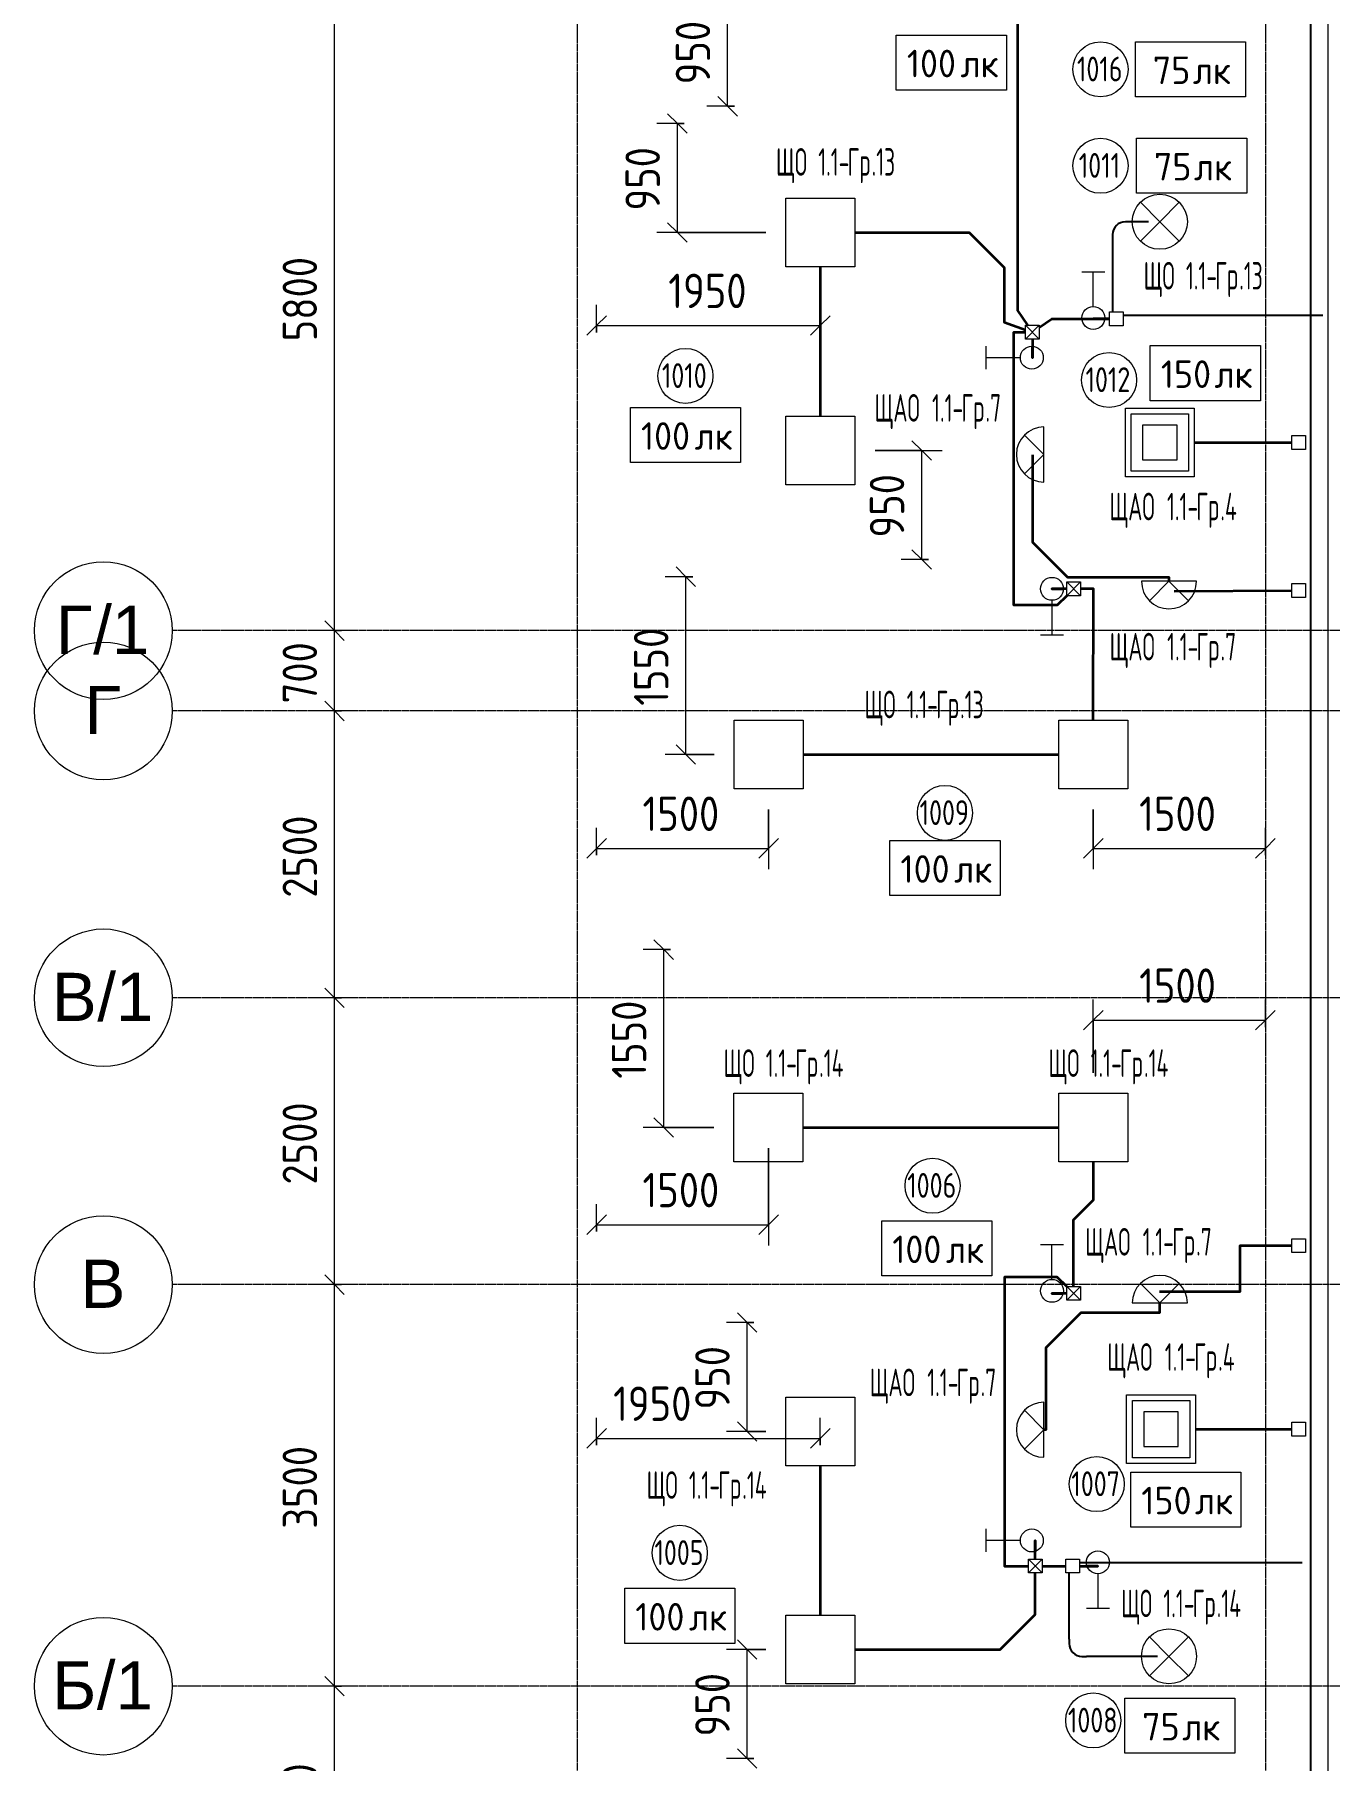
# Model space of a CAD drawing. Header units: millimetres. Extents: x -4730 to 98194, y -4296 to 93388.
# Drawn here: x -4730 to 6559, y 7352 to 22396 of the extents above; entities that cross this region are included whole.
import ezdxf

# ---------------------------------------------------------------- set-up
doc = ezdxf.new("R2010")
doc.units = ezdxf.units.MM
doc.linetypes.add('Линия сетки', pattern=[22.225, 12.7, -3.175, 3.175, -3.175])
for name, color, linetype, lineweight, true_color in [('Кабельные лотки', 5, 'Continuous', 25, 0x0000ff), ('Короба', 7, 'Continuous', 25, 0x008000), ('Соединительные детали коробов', 7, 'Continuous', 25, 0x008000), ('Типовые аннотации', 5, 'Continuous', 18, 0x0000ff)]:
    doc.layers.add(name, color=color, linetype=linetype, lineweight=lineweight, true_color=true_color)
for name, color, linetype, lineweight in [('Марки помещений', 7, 'Continuous', 9), ('Марки силовых электроприборов', 7, 'Continuous', 9), ('Осевая линия', 7, 'Continuous', 18), ('Оси', 7, 'Continuous', 9), ('Провода', 7, 'Continuous', 35), ('Размеры', 7, 'Continuous', 9), ('Размеры-120', 7, 'Continuous', 9)]:
    doc.layers.add(name, color=color, linetype=linetype, lineweight=lineweight)
doc.styles.add('Arial_1', font='arial.ttf', dxfattribs={"height": 420})
doc.styles.add('GOST Common', font='GOST_Common.ttf', dxfattribs={"width": 0.6, "height": 240})
doc.styles.add('GOST Common_1', font='GOST_Common.ttf', dxfattribs={"width": 0.9, "height": 300})
doc.styles.add('GOST Common_2', font='GOST_Common.ttf', dxfattribs={"height": 240})
doc.styles.add('GOST Common_3', font='GOST_Common.ttf', dxfattribs={"width": 0.8, "height": 216})
doc.dimstyles.new('ADSK_Проверочный', dxfattribs={"dimscale": 304.8, "dimtxt": 301.714499, "dimasz": 0.556693, "dimexe": 0.590551, "dimexo": 0.590551, "dimgap": 0.19685, "dimtad": 1, "dimdec": 3, "dimrnd": 0.001, "dimdsep": 46, "dimtxsty": 'GOST Common_1', "dimblk1": 'OBLIQUE', "dimblk2": 'OBLIQUE', "dimsah": 1, "dimcen": 0.09, "dimazin": 0, "dimtfac": 1, "dimtdec": 4, "dimtix": 1, "dimtmove": 0, "dimatfit": 3, "dimfxl": 1, "dimtvp": 1, "dimtolj": 1, "dimtzin": 0, "dimarcsym": 2})
doc.dimstyles.new('ADSK_Проверочный_1', dxfattribs={"dimscale": 304.8, "dimtxt": 301.714499, "dimasz": 0.556693, "dimexe": 0.590551, "dimexo": 0.590551, "dimgap": 0.19685, "dimtad": 1, "dimdec": 3, "dimrnd": 0.001, "dimdsep": 46, "dimtxsty": 'GOST Common_1', "dimblk1": 'OBLIQUE', "dimblk2": 'OBLIQUE', "dimsah": 1, "dimcen": 0.09, "dimazin": 0, "dimtfac": 1, "dimtdec": 4, "dimtix": 1, "dimtmove": 2, "dimatfit": 3, "dimfxl": 1, "dimtvp": 1, "dimtolj": 1, "dimtzin": 0, "dimarcsym": 2})

# ---------------------------------------------------------------- blocks, each defined once
blk = doc.blocks.new('M_Короб_ отвод - Плоский торец - ПВХ - Стандартная-2386742-1-й этаж')
at = {"layer": 'Соединительные детали коробов'}
for p, q in [((0, 111.95), (0, 150.05)), ((-150.05, 0), (-111.95, 0))]:
    blk.add_line(p, q, dxfattribs=at)
blk.add_arc((-111.95, 111.95), 111.95, 270, 0, dxfattribs=at)
blk = doc.blocks.new('Ось сетки - Заголовок сетки - Окружность 5 мм-1145995-1-й этаж')
at = {"layer": 'Оси'}
blk.add_circle((0, 0), 5, dxfattribs=at)
blk = doc.blocks.new('DIMBLOCK23-1-й этаж')
at = {"layer": 'Размеры-120'}
for p, q in [((-2055, 8000), (-2295, 8000)), ((-2115, 8000), (-2200, 8085)), ((-2115, 6000), (-2115, 8000)), ((-2115, 8000), (-2030, 7915)), ((-2115, 8000), (-2055, 8000)), ((-2115, 6000), (-2200, 6085)), ((-2055, 6000), (-2295, 6000)), ((-2115, 6000), (-2030, 5915)), ((-2115, 6000), (-2055, 6000))]:
    blk.add_line(p, q, dxfattribs=at)
at = {"layer": 'Размеры-120', "color": 0, "insert": (-2567, 6622), "char_height": 300, "width": 908.21, "attachment_point": 1, "rotation": 90, "line_spacing_factor": 1.022761, "style": 'GOST Common_1'}
blk.add_mtext('2000', dxfattribs=at)
blk = doc.blocks.new('_Oblique')
at = {"color": 0, "linetype": 'ByBlock', "lineweight": -2}
blk.add_line((-0.5, -0.5), (0.5, 0.5), dxfattribs=at)
blk = doc.blocks.new('DIMBLOCK24-1-й этаж')
at = {"layer": 'Размеры-120'}
for p, q in [((-2115, 11500), (-2200, 11585)), ((-2055, 11500), (-2295, 11500)), ((-2115, 8000), (-2115, 11500)), ((-2115, 11500), (-2030, 11415)), ((-2115, 11500), (-2055, 11500)), ((-2055, 8000), (-2295, 8000)), ((-2115, 8000), (-2200, 8085)), ((-2115, 8000), (-2030, 7915)), ((-2115, 8000), (-2055, 8000))]:
    blk.add_line(p, q, dxfattribs=at)
at = {"layer": 'Размеры-120', "color": 0, "insert": (-2567, 9372), "char_height": 300, "width": 908.21, "attachment_point": 1, "rotation": 90, "line_spacing_factor": 1.022761, "style": 'GOST Common_1'}
blk.add_mtext('3500', dxfattribs=at)
blk = doc.blocks.new('DIMBLOCK25-1-й этаж')
at = {"layer": 'Размеры-120'}
for p, q in [((-2055, 14000), (-2295, 14000)), ((-2115, 14000), (-2200, 14085)), ((-2115, 11500), (-2115, 14000)), ((-2115, 14000), (-2030, 13915)), ((-2115, 14000), (-2055, 14000)), ((-2115, 11500), (-2200, 11585)), ((-2055, 11500), (-2295, 11500)), ((-2115, 11500), (-2030, 11415)), ((-2115, 11500), (-2055, 11500))]:
    blk.add_line(p, q, dxfattribs=at)
at = {"layer": 'Размеры-120', "color": 0, "insert": (-2567, 12372), "char_height": 300, "width": 908.21, "attachment_point": 1, "rotation": 90, "line_spacing_factor": 1.022761, "style": 'GOST Common_1'}
blk.add_mtext('2500', dxfattribs=at)
blk = doc.blocks.new('DIMBLOCK26-1-й этаж')
at = {"layer": 'Размеры-120'}
for p, q in [((-2115, 16500), (-2200, 16585)), ((-2055, 16500), (-2295, 16500)), ((-2115, 14000), (-2115, 16500)), ((-2115, 16500), (-2030, 16415)), ((-2115, 16500), (-2055, 16500)), ((-2055, 14000), (-2295, 14000)), ((-2115, 14000), (-2200, 14085)), ((-2115, 14000), (-2030, 13915)), ((-2115, 14000), (-2055, 14000))]:
    blk.add_line(p, q, dxfattribs=at)
at = {"layer": 'Размеры-120', "color": 0, "insert": (-2567, 14872), "char_height": 300, "width": 908.21, "attachment_point": 1, "rotation": 90, "line_spacing_factor": 1.022761, "style": 'GOST Common_1'}
blk.add_mtext('2500', dxfattribs=at)
blk = doc.blocks.new('DIMBLOCK27-1-й этаж')
at = {"layer": 'Размеры-120'}
for p, q in [((-2055, 17200), (-2295, 17200)), ((-2115, 17200), (-2200, 17285)), ((-2115, 16500), (-2115, 17200)), ((-2115, 17200), (-2030, 17115)), ((-2115, 17200), (-2055, 17200)), ((-2115, 16500), (-2200, 16585)), ((-2055, 16500), (-2295, 16500)), ((-2115, 16500), (-2030, 16415)), ((-2115, 16500), (-2055, 16500))]:
    blk.add_line(p, q, dxfattribs=at)
at = {"layer": 'Размеры-120', "color": 0, "insert": (-2567, 16566), "char_height": 300, "width": 681.16, "attachment_point": 1, "rotation": 90, "line_spacing_factor": 1.022761, "style": 'GOST Common_1'}
blk.add_mtext('700', dxfattribs=at)
blk = doc.blocks.new('DIMBLOCK28-1-й этаж')
at = {"layer": 'Размеры-120'}
for p, q in [((-2115, 23000), (-2200, 23085)), ((-2055, 23000), (-2295, 23000)), ((-2115, 17200), (-2115, 23000)), ((-2115, 23000), (-2030, 22915)), ((-2115, 23000), (-2055, 23000)), ((-2055, 17200), (-2295, 17200)), ((-2115, 17200), (-2200, 17285)), ((-2115, 17200), (-2030, 17115)), ((-2115, 17200), (-2055, 17200))]:
    blk.add_line(p, q, dxfattribs=at)
at = {"layer": 'Размеры-120', "color": 0, "insert": (-2567, 19722), "char_height": 300, "width": 908.21, "attachment_point": 1, "rotation": 90, "line_spacing_factor": 1.022761, "style": 'GOST Common_1'}
blk.add_mtext('5800', dxfattribs=at)
blk = doc.blocks.new('ADSK_Марка_Помещение_1_ГОСТ21-501-2011 - Номер-85995-1-й этаж')
at = {"layer": 'Марки помещений'}
blk.add_circle((0, 0), 2, dxfattribs=at)
blk = doc.blocks.new('DIMBLOCK99-1-й этаж')
at = {"layer": 'Размеры-120'}
for p, q in [((1645, 22720), (1132, 22720)), ((1312, 22720), (1228, 22805)), ((1312, 21770), (1312, 22720)), ((1312, 22720), (1397, 22635)), ((1312, 22720), (1645, 22720)), ((1312, 21770), (1228, 21855)), ((1372, 21770), (1132, 21770)), ((1312, 21770), (1397, 21685)), ((1312, 21770), (1372, 21770))]:
    blk.add_line(p, q, dxfattribs=at)
at = {"layer": 'Размеры-120', "color": 0, "insert": (860, 21961), "char_height": 300, "width": 681.16, "attachment_point": 1, "rotation": 90, "line_spacing_factor": 1.022761, "style": 'GOST Common_1'}
blk.add_mtext('950', dxfattribs=at)
blk = doc.blocks.new('DIMBLOCK101-1-й этаж')
at = {"layer": 'Размеры-120'}
for p, q in [((2120, 20192), (2120, 19679)), ((2120, 19859), (2120, 20192)), ((170, 19799), (170, 20039)), ((170, 19859), (85, 19774)), ((170, 19859), (255, 19944)), ((170, 19859), (2120, 19859)), ((170, 19859), (170, 19799)), ((2120, 19859), (2035, 19774)), ((2120, 19859), (2205, 19944))]:
    blk.add_line(p, q, dxfattribs=at)
at = {"layer": 'Размеры-120', "color": 0, "insert": (795, 20311), "char_height": 300, "width": 840.71, "attachment_point": 1, "line_spacing_factor": 1.022761, "style": 'GOST Common_1'}
blk.add_mtext('1950', dxfattribs=at)
blk = doc.blocks.new('DIMBLOCK102-1-й этаж')
at = {"layer": 'Размеры-120'}
for p, q in [((874, 21620), (789, 21705)), ((934, 21620), (694, 21620)), ((874, 20670), (874, 21620)), ((874, 21620), (959, 21535)), ((874, 21620), (934, 21620)), ((1645, 20670), (694, 20670)), ((874, 20670), (789, 20755)), ((874, 20670), (959, 20585)), ((874, 20670), (1645, 20670))]:
    blk.add_line(p, q, dxfattribs=at)
at = {"layer": 'Размеры-120', "color": 0, "insert": (422, 20861), "char_height": 300, "width": 681.16, "attachment_point": 1, "rotation": 90, "line_spacing_factor": 1.022761, "style": 'GOST Common_1'}
blk.add_mtext('950', dxfattribs=at)
blk = doc.blocks.new('DIMBLOCK103-1-й этаж')
at = {"layer": 'Размеры-120'}
for p, q in [((3004, 18770), (2919, 18855)), ((2600, 18770), (3184, 18770)), ((3004, 18770), (2600, 18770)), ((3004, 17820), (3004, 18770)), ((3004, 18770), (3089, 18685)), ((3004, 17820), (2919, 17905)), ((3064, 17820), (2824, 17820)), ((3004, 17820), (3089, 17735)), ((3004, 17820), (3064, 17820))]:
    blk.add_line(p, q, dxfattribs=at)
at = {"layer": 'Размеры-120', "color": 0, "insert": (2552, 18011), "char_height": 300, "width": 681.16, "attachment_point": 1, "rotation": 90, "line_spacing_factor": 1.022761, "style": 'GOST Common_1'}
blk.add_mtext('950', dxfattribs=at)
blk = doc.blocks.new('DIMBLOCK104-1-й этаж')
at = {"layer": 'Размеры-120'}
for p, q in [((948, 17670), (863, 17755)), ((1008, 17670), (768, 17670)), ((948, 16120), (948, 17670)), ((948, 17670), (1032, 17585)), ((948, 17670), (1008, 17670)), ((1195, 16120), (768, 16120)), ((948, 16120), (863, 16205)), ((948, 16120), (1032, 16035)), ((948, 16120), (1195, 16120))]:
    blk.add_line(p, q, dxfattribs=at)
at = {"layer": 'Размеры-120', "color": 0, "insert": (496, 16545), "char_height": 300, "width": 840.71, "attachment_point": 1, "rotation": 90, "line_spacing_factor": 1.022761, "style": 'GOST Common_1'}
blk.add_mtext('1550', dxfattribs=at)
blk = doc.blocks.new('DIMBLOCK105-1-й этаж')
at = {"layer": 'Размеры-120'}
for p, q in [((1670, 15642), (1670, 15122)), ((1670, 15302), (1670, 15642)), ((170, 15242), (170, 15482)), ((170, 15302), (255, 15387)), ((1670, 15302), (1755, 15387)), ((170, 15302), (85, 15217)), ((170, 15302), (1670, 15302)), ((170, 15302), (170, 15242)), ((1670, 15302), (1585, 15217))]:
    blk.add_line(p, q, dxfattribs=at)
at = {"layer": 'Размеры-120', "color": 0, "insert": (570, 15754), "char_height": 300, "width": 840.71, "attachment_point": 1, "line_spacing_factor": 1.022761, "style": 'GOST Common_1'}
blk.add_mtext('1500', dxfattribs=at)
blk = doc.blocks.new('DIMBLOCK106-1-й этаж')
at = {"layer": 'Размеры-120'}
for p, q in [((4500, 15642), (4500, 15122)), ((4500, 15302), (4500, 15642)), ((4500, 15302), (4585, 15387)), ((6000, 15242), (6000, 15482)), ((6000, 15302), (6085, 15387)), ((4500, 15302), (4415, 15217)), ((4500, 15302), (6000, 15302)), ((6000, 15302), (5915, 15217)), ((6000, 15302), (6000, 15242))]:
    blk.add_line(p, q, dxfattribs=at)
at = {"layer": 'Размеры-120', "color": 0, "insert": (4900, 15754), "char_height": 300, "width": 840.71, "attachment_point": 1, "line_spacing_factor": 1.022761, "style": 'GOST Common_1'}
blk.add_mtext('1500', dxfattribs=at)
blk = doc.blocks.new('DIMBLOCK107-1-й этаж')
at = {"layer": 'Размеры-120'}
for p, q in [((755, 14420), (670, 14505)), ((815, 14420), (575, 14420)), ((755, 12870), (755, 14420)), ((755, 14420), (840, 14335)), ((755, 14420), (815, 14420)), ((755, 12870), (670, 12955)), ((1192, 12870), (575, 12870)), ((755, 12870), (840, 12785)), ((755, 12870), (1192, 12870))]:
    blk.add_line(p, q, dxfattribs=at)
at = {"layer": 'Размеры-120', "color": 0, "insert": (303, 13295), "char_height": 300, "width": 840.71, "attachment_point": 1, "rotation": 90, "line_spacing_factor": 1.022761, "style": 'GOST Common_1'}
blk.add_mtext('1550', dxfattribs=at)
blk = doc.blocks.new('DIMBLOCK108-1-й этаж')
at = {"layer": 'Размеры-120'}
for p, q in [((1670, 12690), (1670, 11842)), ((1670, 12022), (1670, 12690)), ((170, 11962), (170, 12202)), ((170, 12022), (255, 12107)), ((1670, 12022), (1755, 12107)), ((170, 12022), (85, 11937)), ((170, 12022), (1670, 12022)), ((170, 12022), (170, 11962)), ((1670, 12022), (1585, 11937))]:
    blk.add_line(p, q, dxfattribs=at)
at = {"layer": 'Размеры-120', "color": 0, "insert": (570, 12474), "char_height": 300, "width": 840.71, "attachment_point": 1, "line_spacing_factor": 1.022761, "style": 'GOST Common_1'}
blk.add_mtext('1500', dxfattribs=at)
blk = doc.blocks.new('DIMBLOCK109-1-й этаж')
at = {"layer": 'Размеры-120'}
for p, q in [((4500, 13347), (4500, 13984)), ((4500, 13804), (4585, 13889)), ((6000, 13744), (6000, 13984)), ((6000, 13804), (6085, 13889)), ((4500, 13804), (4415, 13720)), ((4500, 13804), (6000, 13804)), ((4500, 13804), (4500, 13347)), ((6000, 13804), (5915, 13720)), ((6000, 13804), (6000, 13744))]:
    blk.add_line(p, q, dxfattribs=at)
at = {"layer": 'Размеры-120', "color": 0, "insert": (4900, 14256), "char_height": 300, "width": 840.71, "attachment_point": 1, "line_spacing_factor": 1.022761, "style": 'GOST Common_1'}
blk.add_mtext('1500', dxfattribs=at)
blk = doc.blocks.new('DIMBLOCK110-1-й этаж')
at = {"layer": 'Размеры-120'}
for p, q in [((170, 10100), (170, 10340)), ((170, 10160), (255, 10245)), ((2120, 10100), (2120, 10340)), ((2120, 10160), (2205, 10245)), ((170, 10160), (85, 10075)), ((170, 10160), (2120, 10160)), ((170, 10160), (170, 10100)), ((2120, 10160), (2035, 10075)), ((2120, 10160), (2120, 10100))]:
    blk.add_line(p, q, dxfattribs=at)
at = {"layer": 'Размеры-120', "color": 0, "insert": (314, 10612), "char_height": 300, "width": 840.71, "attachment_point": 1, "line_spacing_factor": 1.022761, "style": 'GOST Common_1'}
blk.add_mtext('1950', dxfattribs=at)
blk = doc.blocks.new('DIMBLOCK111-1-й этаж')
at = {"layer": 'Размеры-120'}
for p, q in [((1542, 11170), (1302, 11170)), ((1482, 11170), (1398, 11255)), ((1482, 10220), (1482, 11170)), ((1482, 11170), (1567, 11085)), ((1482, 11170), (1542, 11170)), ((1482, 10220), (1398, 10305)), ((1645, 10220), (1302, 10220)), ((1482, 10220), (1567, 10135)), ((1482, 10220), (1645, 10220))]:
    blk.add_line(p, q, dxfattribs=at)
at = {"layer": 'Размеры-120', "color": 0, "insert": (1030, 10411), "char_height": 300, "width": 681.16, "attachment_point": 1, "rotation": 90, "line_spacing_factor": 1.022761, "style": 'GOST Common_1'}
blk.add_mtext('950', dxfattribs=at)
blk = doc.blocks.new('DIMBLOCK112-1-й этаж')
at = {"layer": 'Размеры-120'}
for p, q in [((1645, 8320), (1302, 8320)), ((1482, 8320), (1398, 8405)), ((1482, 7370), (1482, 8320)), ((1482, 8320), (1567, 8235)), ((1482, 8320), (1645, 8320)), ((1482, 7370), (1398, 7455)), ((1542, 7370), (1302, 7370)), ((1482, 7370), (1567, 7285)), ((1482, 7370), (1542, 7370))]:
    blk.add_line(p, q, dxfattribs=at)
at = {"layer": 'Размеры-120', "color": 0, "insert": (1030, 7561), "char_height": 300, "width": 681.16, "attachment_point": 1, "rotation": 90, "line_spacing_factor": 1.022761, "style": 'GOST Common_1'}
blk.add_mtext('950', dxfattribs=at)
blk = doc.blocks.new('Морка помещения_освещённость_ - Морка помещения_освещённость_-1484368-1-й этаж')
at = {"layer": 'Марки помещений', "color": 190, "true_color": 0x8000ff}
for p, q in [((-4, 0), (-4, 4)), ((-4, 4), (4, 4)), ((4, 4), (4, 0)), ((4, 0), (-4, 0))]:
    blk.add_line(p, q, dxfattribs=at)

msp = doc.modelspace()

# ---------------------------------------------------------------- linework, layer by layer
at = {"layer": 'Кабельные лотки'}
msp.add_line((6395.0021, 43288.1437), (6395.0021, 278.1437), dxfattribs=at)
at = {"layer": 'Короба'}
for p, q in [((4980, 20763.5715), (4818.6197, 20763.5715)), ((4668.5697, 20613.5215), (4668.5697, 19977.4186)), ((4760.0697, 19948.9186), (6500.0697, 19948.9186)), ((4381.0612, 9078.7712), (6321.0612, 9078.7712)), ((4289.5612, 8410.05), (4289.5612, 8987.2712)), ((5060, 8260), (4439.6112, 8260))]:
    msp.add_line(p, q, dxfattribs=at)
at = {"layer": 'Осевая линия'}
msp.add_line((6545.0021, 43288.1437), (6545.0021, 278.1437), dxfattribs=at)
at = {"layer": 'Оси', "linetype": 'Линия сетки'}
for p, q in [((0, 93388.3703), (0, -3096.3487)), ((6000, 93388.3703), (6000, -3096.3487)), ((98194.2682, 17200), (-3530.0173, 17200)), ((98194.2682, 16500), (-3530.0173, 16500)), ((98194.2682, 14000), (-3530.0173, 14000)), ((98194.2682, 11500), (-3530.0173, 11500)), ((98194.2682, 8000), (-3530.0173, 8000))]:
    msp.add_line(p, q, dxfattribs=at)
at = {"layer": 'Провода'}
for p, q in [((2120.3575, 20370), (2120.3575, 19069.9999)), ((5380, 18840), (6231.3266, 18839.998)), ((5204.2479, 17544.7984), (6231.3266, 17548.9373)), ((1970, 16119.9999), (4200, 16119.9999)), ((1967.736, 12869.9999), (4200, 12869.9999)), ((5390.9414, 10240), (6231.3266, 10239.998)), ((2120.3575, 9919.9999), (2120.3575, 8619.9999)), ((4054.0256, 9047.2715), (4261.0612, 9047.2715))]:
    msp.add_line(p, q, dxfattribs=at)
at = {"layer": 'Провода', "flags": 128}
for points in [[(3909.1803, 23541.6602), (3838.6881, 23471.1717), (3838.6881, 19991.1717), (3927.8667, 19861.6571)], [(2420, 20670), (3417.464, 20670), (3722.264, 20365.2), (3722.264, 19887.0899), (3909.1803, 19822.417)], [(4029.1803, 19842.3187), (4140, 19917.4206), (4640.0697, 19917.4188)], [(4640.0697, 19917.4192), (4500, 19917.4206), (4599.6614, 19917.4206)], [(4268.041, 17503.9175), (4186.6148, 17422.4952), (3886.6148, 17422.4952), (3806.6148, 17422.4952), (3806.6148, 19802.4952), (3909.1803, 19801.9664)], [(3969.179, 19741.6571), (3969.1755, 19579.0761), (3969.1755, 19678.9599)], [(3970, 18733.4514), (3970, 17969.7999), (4274.8, 17664.9999), (5158.4515, 17664.9999), (5158.8011, 17629.9999)], [(4268.041, 17563.9152), (4140, 17563.9166), (4239.999, 17563.9166)], [(4500.4704, 16419.9999), (4502.264, 17563.9166), (4388.041, 17563.9152)], [(4328.0406, 11483.9145), (4328.0362, 12063.9166), (4502.264, 12238.1444), (4501.0749, 12569.9999)], [(5078.4515, 11440), (5781.5485, 11440), (5781.5485, 11840), (6231.3266, 11839.9982)], [(4268.041, 11483.9134), (4186.6148, 11565.3379), (3886.6148, 11565.3379), (3826.6148, 11565.3379), (3726.6148, 11565.3379), (3726.6148, 9047.2732), (3934.0256, 9047.2716)], [(4070, 10236.3272), (4090, 10236.5484), (4090, 10951.7484), (4394.8, 11256.5484), (5081.5485, 11256.5484), (5080.9134, 11340)], [(4268.041, 11423.9152), (4140, 11423.9166), (4237.6112, 11423.9166)], [(3994.0243, 9107.2712), (3994.0207, 9269.9999), (3994.0207, 9174.501)], [(4381.0612, 9047.2717), (4540, 9047.2732), (4445.2865, 9047.2732)], [(2420, 8319.9999), (3689.2207, 8319.9999), (3994.0228, 8624.7999), (3994.0252, 8987.2712)]]:
    msp.add_lwpolyline(points, dxfattribs=at)
at = {"layer": 'Типовые аннотации'}
for p, q in [((1820, 20970), (2420, 20970)), ((1820, 20370), (1820, 20970)), ((2420, 20970), (2420, 20370)), ((5080, 20763.5715), (4910.2944, 20933.2771)), ((5080, 20763.5715), (5249.7056, 20933.2771)), ((5080, 20763.5715), (4910.2944, 20593.8659)), ((5080, 20763.5715), (5249.7056, 20593.8659)), ((2420, 20370), (1820, 20370)), ((4600, 20325.6432), (4400, 20325.6432)), ((4500, 20025.6432), (4500, 20325.6432)), ((3564.3567, 19679.0761), (3564.3567, 19479.0761)), ((3864.3567, 19579.0761), (3564.3567, 19579.0761)), ((1820, 19069.9999), (2420, 19069.9999)), ((1820, 18469.9999), (1820, 19069.9999)), ((2420, 19069.9999), (2420, 18469.9999)), ((2420, 18469.9999), (1820, 18469.9999)), ((4140, 17464.3566), (4140, 17164.3566)), ((4040, 17164.3566), (4240, 17164.3566)), ((1370, 16419.9999), (1970, 16419.9999)), ((1370, 15819.9999), (1370, 16419.9999)), ((1970, 16419.9999), (1970, 15819.9999)), ((4200, 16419.9999), (4800, 16419.9999)), ((4200, 15819.9999), (4200, 16419.9999)), ((4800, 16419.9999), (4800, 15819.9999)), ((1970, 15819.9999), (1370, 15819.9999)), ((4800, 15819.9999), (4200, 15819.9999)), ((1367.736, 13169.9999), (1967.736, 13169.9999)), ((1367.736, 12569.9999), (1367.736, 13169.9999)), ((1967.736, 13169.9999), (1967.736, 12569.9999)), ((4200, 13169.9999), (4800, 13169.9999)), ((4200, 12569.9999), (4200, 13169.9999)), ((4800, 13169.9999), (4800, 12569.9999)), ((1967.736, 12569.9999), (1367.736, 12569.9999)), ((4800, 12569.9999), (4200, 12569.9999)), ((4240, 11845.6433), (4040, 11845.6433)), ((4140, 11545.6433), (4140, 11845.6433)), ((1820, 10519.9999), (2420, 10519.9999)), ((1820, 9919.9999), (1820, 10519.9999)), ((2420, 10519.9999), (2420, 9919.9999)), ((2420, 9919.9999), (1820, 9919.9999)), ((3564.3567, 9369.9999), (3564.3567, 9169.9999)), ((3864.3567, 9269.9999), (3564.3567, 9269.9999)), ((4540, 8979.3567), (4540, 8679.3567)), ((1820, 8619.9999), (2420, 8619.9999)), ((1820, 8019.9999), (1820, 8619.9999)), ((2420, 8619.9999), (2420, 8019.9999)), ((4440, 8679.3567), (4640, 8679.3567)), ((5160, 8260), (4990.2944, 8429.7056)), ((5160, 8260), (5329.7056, 8429.7056)), ((5160, 8260), (4990.2944, 8090.2944)), ((5160, 8260), (5329.7056, 8090.2944)), ((2420, 8019.9999), (1820, 8019.9999))]:
    msp.add_line(p, q, dxfattribs=at)
at = {"layer": 'Типовые аннотации', "color": 7}
for p, q in [((3909.1803, 19861.6571), (4029.1803, 19861.6571)), ((3909.1803, 19741.6571), (3909.1803, 19861.6571)), ((3909.1803, 19861.6571), (4029.1803, 19741.6571)), ((3909.1803, 19741.6571), (4029.1803, 19861.6571)), ((4029.1803, 19861.6571), (4029.1803, 19741.6571)), ((4029.1803, 19741.6571), (3909.1803, 19741.6571)), ((3934.0256, 9107.2712), (4054.0256, 9107.2712)), ((3934.0256, 8987.2712), (3934.0256, 9107.2712)), ((3934.0256, 9107.2712), (4054.0256, 8987.2712)), ((3934.0256, 8987.2712), (4054.0256, 9107.2712)), ((4054.0256, 9107.2712), (4054.0256, 8987.2712)), ((4054.0256, 8987.2712), (3934.0256, 8987.2712))]:
    msp.add_line(p, q, dxfattribs=at)
at = {"layer": 'Типовые аннотации', "color": 16, "true_color": 0x800000}
for p, q in [((4640.0697, 19977.4186), (4760.0697, 19977.4186)), ((4640.0697, 19857.4186), (4640.0697, 19977.4186)), ((4760.0697, 19857.4186), (4640.0697, 19857.4186)), ((4760.0697, 19977.4186), (4760.0697, 19857.4186)), ((4268.041, 17623.9145), (4388.041, 17623.9145)), ((4268.041, 17503.9145), (4268.041, 17623.9145)), ((4268.041, 17623.9145), (4388.041, 17503.9145)), ((4268.041, 17503.9145), (4388.041, 17623.9145)), ((4388.041, 17623.9145), (4388.041, 17503.9145)), ((4388.041, 17503.9145), (4268.041, 17503.9145)), ((4268.041, 11483.9145), (4388.041, 11483.9145)), ((4268.041, 11363.9145), (4268.041, 11483.9145)), ((4268.041, 11483.9145), (4388.041, 11363.9145)), ((4268.041, 11363.9145), (4388.041, 11483.9145)), ((4388.041, 11483.9145), (4388.041, 11363.9145)), ((4388.041, 11363.9145), (4268.041, 11363.9145)), ((4261.0612, 9107.2712), (4381.0612, 9107.2712)), ((4261.0612, 8987.2712), (4261.0612, 9107.2712)), ((4381.0612, 9107.2712), (4381.0612, 8987.2712)), ((4381.0612, 8987.2712), (4261.0612, 8987.2712))]:
    msp.add_line(p, q, dxfattribs=at)
at = {"layer": 'Типовые аннотации', "color": 1, "true_color": 0xff0000}
for p, q in [((4780, 19140), (5380, 19140)), ((4780, 18540), (4780, 19140)), ((5380, 19140), (5380, 18540)), ((4070, 18494.9999), (4070, 18974.9999)), ((4830, 19090), (5330, 19090)), ((4830, 18590), (4830, 19090)), ((4930, 18990), (4930, 18690)), ((5230, 18990), (4930, 18990)), ((5230, 18690), (5230, 18990)), ((5330, 19090), (5330, 18590)), ((4070, 18734.9999), (3900.2944, 18904.7055)), ((6231.3266, 18899.9979), (6351.3266, 18899.9979)), ((6231.3266, 18779.9979), (6231.3266, 18899.9979)), ((6351.3266, 18899.9979), (6351.3266, 18779.9979)), ((4070, 18734.9999), (3900.2944, 18565.2943)), ((4930, 18690), (5230, 18690)), ((6351.3266, 18779.9979), (6231.3266, 18779.9979)), ((5380, 18540), (4780, 18540)), ((5330, 18590), (4830, 18590)), ((5400, 17629.9999), (4920, 17629.9999)), ((5160, 17629.9999), (4990.2944, 17460.2943)), ((5160, 17629.9999), (5329.7056, 17460.2943)), ((6231.3266, 17609.9979), (6351.3266, 17609.9979)), ((6231.3266, 17489.9979), (6231.3266, 17609.9979)), ((6351.3266, 17609.9979), (6351.3266, 17489.9979)), ((6351.3266, 17489.9979), (6231.3266, 17489.9979)), ((6231.3266, 11899.9979), (6351.3266, 11899.9979)), ((6231.3266, 11779.9979), (6231.3266, 11899.9979)), ((6351.3266, 11899.9979), (6351.3266, 11779.9979)), ((6351.3266, 11779.9979), (6231.3266, 11779.9979)), ((5080, 11340), (4910.2944, 11509.7056)), ((5080, 11340), (5249.7056, 11509.7056)), ((4840, 11340), (5320, 11340)), ((4790.9414, 10540), (5390.9414, 10540)), ((4790.9414, 9940), (4790.9414, 10540)), ((5390.9414, 10540), (5390.9414, 9940)), ((4070, 10234.9999), (3900.2944, 10404.7055)), ((4070, 9994.9999), (4070, 10474.9999)), ((4840.9414, 10490), (5340.9414, 10490)), ((4840.9414, 9990), (4840.9414, 10490)), ((4940.9414, 10390), (4940.9414, 10090)), ((5240.9414, 10390), (4940.9414, 10390)), ((5240.9414, 10090), (5240.9414, 10390)), ((5340.9414, 10490), (5340.9414, 9990)), ((4070, 10234.9999), (3900.2944, 10065.2943)), ((6231.3266, 10299.9979), (6351.3266, 10299.9979)), ((6231.3266, 10179.9979), (6231.3266, 10299.9979)), ((6351.3266, 10299.9979), (6351.3266, 10179.9979)), ((4940.9414, 10090), (5240.9414, 10090)), ((6351.3266, 10179.9979), (6231.3266, 10179.9979)), ((5390.9414, 9940), (4790.9414, 9940)), ((5340.9414, 9990), (4840.9414, 9990))]:
    msp.add_line(p, q, dxfattribs=at)
at = {"layer": 'Типовые аннотации'}
for centre, radius in [((5080, 20763.5715), 240), ((4500, 19925.6432), 100), ((3964.3567, 19579.0761), 100), ((4140, 17564.3566), 100), ((4140, 11445.6433), 100), ((3964.3567, 9269.9999), 100), ((4540, 9079.3567), 100), ((5160, 8260), 240)]:
    msp.add_circle(centre, radius, dxfattribs=at)
at = {"layer": 'Типовые аннотации', "color": 1, "true_color": 0xff0000}
for centre, start, end in [((4070, 18734.9999), 90, 270), ((5160, 17629.9999), 180, 360), ((5080, 11340), 360, 180), ((4070, 10234.9999), 90, 270)]:
    msp.add_arc(centre, 240, start, end, dxfattribs=at)

# ---------------------------------------------------------------- block references
at = {"layer": 'Марки помещений', "color": 190, "true_color": 0x8000ff, "xscale": 120, "yscale": 120, "zscale": 120}
for p in [(3262.4663, 21911.234), (5347.7908, 21852.2693), (5357.5743, 21011.9926), (5476.7641, 19203.7395), (944.4409, 18664.4617), (3207.1045, 14891.1537), (3135.3789, 11576.0523), (5306.455, 9386.1244), (895.3633, 8373.1074), (5255.109, 7414.9172)]:
    msp.add_blockref('Морка помещения_освещённость_ - Морка помещения_освещённость_-1484368-1-й этаж', p, dxfattribs=at)
at = {"layer": 'Марки помещений', "xscale": 120, "yscale": 120, "zscale": 120}
for p in [(4562.7986, 22092.2693), (4562.7986, 21251.9926), (944.4409, 19420.1902), (4637.5743, 19384.4617), (3207.1045, 15611.1537), (3098.9942, 12361.8148), (4529.8791, 9761.3595), (895.3633, 9161.9374), (4499.8353, 7701.2112)]:
    msp.add_blockref('ADSK_Марка_Помещение_1_ГОСТ21-501-2011 - Номер-85995-1-й этаж', p, dxfattribs=at)
at = {"layer": 'Оси', "xscale": 120, "yscale": 120, "zscale": 120, "rotation": 90}
for p in [(-4130.0173, 17200), (-4130.0173, 16500), (-4130.0173, 14000), (-4130.0173, 11500), (-4130.0173, 8000)]:
    msp.add_blockref('Ось сетки - Заголовок сетки - Окружность 5 мм-1145995-1-й этаж', p, dxfattribs=at)
at = {"layer": 'Соединительные детали коробов'}
for p, rotation in [((4668.5697, 20763.5715), 180), ((4289.5612, 8260), 270)]:
    msp.add_blockref('M_Короб_ отвод - Плоский торец - ПВХ - Стандартная-2386742-1-й этаж', p, dxfattribs=dict(at, rotation=rotation))

# ---------------------------------------------------------------- texts
at = {"layer": 'Марки помещений', "color": 190, "true_color": 0x8000ff, "char_height": 240, "attachment_point": 1, "style": 'GOST Common_2'}
for s, insert, width in [('100', (2874.5825, 22262.9459), 567.59475), ('лк', (3342.895, 22262.9459), 413.67075), ('75', (5019.3069, 22203.9813), 423.291), ('лк', (5368.5569, 22203.9813), 413.67075), ('75', (5029.0904, 21363.7046), 423.291), ('лк', (5378.3404, 21363.7046), 413.67075), ('150', (5088.8803, 19555.4514), 567.59475), ('лк', (5557.1928, 19555.4514), 413.67075), ('100', (556.5571, 19016.1737), 567.59475), ('лк', (1024.8696, 19016.1737), 413.67075), ('100', (2819.2206, 15242.8657), 567.59475), ('лк', (3287.5331, 15242.8657), 413.67075), ('100', (2747.495, 11927.7642), 567.59475), ('лк', (3215.8075, 11927.7642), 413.67075), ('150', (4918.5712, 9737.8364), 567.59475), ('лк', (5386.8837, 9737.8364), 413.67075), ('100', (507.4795, 8724.8194), 567.59475), ('лк', (975.792, 8724.8194), 413.67075), ('75', (4926.6251, 7766.6291), 423.291), ('лк', (5275.8751, 7766.6291), 413.67075)]:
    msp.add_mtext(s, dxfattribs=dict(at, insert=insert, width=width))
at = {"layer": 'Марки помещений', "char_height": 216, "attachment_point": 1, "style": 'GOST Common_3'}
for s, insert, width in [('1016', (4357.5227, 22203.0565), 507.9492), ('1011', (4373.3627, 21362.7798), 469.4682), ('1010', (739.165, 19530.9774), 507.9492), ('1012', (4432.2983, 19495.249), 507.9492), ('1009', (2985.9886, 15721.9409), 546.4302), ('1006', (2877.8782, 12472.602), 546.4302), ('1007', (4308.7631, 9872.1467), 546.4302), ('1005', (674.2474, 9272.7246), 546.4302), ('1008', (4278.7194, 7811.9984), 546.4302)]:
    msp.add_mtext(s, dxfattribs=dict(at, insert=insert, width=width))
at = {"layer": 'Марки силовых электроприборов', "char_height": 240, "attachment_point": 1, "style": 'GOST Common'}
for s, insert, width in [('ЩО', (1733.8265, 21405.0043), 340.55685), (' 1.1-', (2014.814, 21405.0043), 415.5948), ('Гр', (2357.714, 21405.0043), 253.9746), ('.13', (2567.264, 21405.0043), 259.74675), ('ЩО', (4938.8697, 20413.0117), 340.55685), (' 1.1-', (5219.8572, 20413.0117), 415.5948), ('Гр', (5562.7572, 20413.0117), 253.9746), ('.13', (5772.3072, 20413.0117), 259.74675), ('ЩАО', (2592.9744, 19261.3485), 502.17705), (' 1.1-', (3007.3119, 19261.3485), 415.5948), ('Гр', (3350.2119, 19261.3485), 253.9746), ('.7', (3559.7619, 19261.3485), 178.93665), ('ЩАО', (4640.707, 18401.4021), 502.17705), (' 1.1-', (5055.0445, 18401.4021), 415.5948), ('Гр', (5397.9445, 18401.4021), 253.9746), ('.4', (5607.4945, 18401.4021), 196.2531), ('ЩАО', (4642.2555, 17180.1824), 502.17705), (' 1.1-', (5056.593, 17180.1824), 415.5948), ('Гр', (5399.493, 17180.1824), 253.9746), ('.7', (5609.043, 17180.1824), 178.93665), ('ЩО', (2505.3081, 16675.9436), 340.55685), (' 1.1-', (2786.2956, 16675.9436), 415.5948), ('Гр', (3129.1956, 16675.9436), 253.9746), ('.13', (3338.7456, 16675.9436), 259.74675), ('ЩО', (1276.4214, 13550.1823), 340.55685), (' 1.1-', (1557.4089, 13550.1823), 415.5948), ('Гр', (1900.3089, 13550.1823), 253.9746), ('.14', (2109.8589, 13550.1823), 282.83535), ('ЩО', (4108.6853, 13550.1823), 340.55685), (' 1.1-', (4389.6728, 13550.1823), 415.5948), ('Гр', (4732.5728, 13550.1823), 253.9746), ('.14', (4942.1228, 13550.1823), 282.83535), ('ЩАО', (4429.6764, 11992.8558), 502.17705), (' 1.1-', (4844.0139, 11992.8558), 415.5948), ('Гр', (5186.9139, 11992.8558), 253.9746), ('.7', (5396.4639, 11992.8558), 178.93665), ('ЩАО', (4621.6232, 10989.0978), 502.17705), (' 1.1-', (5035.9607, 10989.0978), 415.5948), ('Гр', (5378.8607, 10989.0978), 253.9746), ('.4', (5588.4107, 10989.0978), 196.2531), ('ЩАО', (2550.9923, 10767.5588), 502.17705), (' 1.1-', (2965.3298, 10767.5588), 415.5948), ('Гр', (3308.2298, 10767.5588), 253.9746), ('.7', (3517.7798, 10767.5588), 178.93665), ('ЩО', (606.2195, 9872.9629), 340.55685), (' 1.1-', (887.207, 9872.9629), 415.5948), ('Гр', (1230.107, 9872.9629), 253.9746), ('.14', (1439.657, 9872.9629), 282.83535), ('ЩО', (4742.3231, 8841.3372), 340.55685), (' 1.1-', (5023.3106, 8841.3372), 415.5948), ('Гр', (5366.2106, 8841.3372), 253.9746), ('.14', (5575.7606, 8841.3372), 282.83535)]:
    msp.add_mtext(s, dxfattribs=dict(at, insert=insert, width=width))
at = {"layer": 'Оси', "char_height": 420, "attachment_point": 1, "style": 'Arial_1'}
for s, insert, width in [('\\fArial|b0|i0|c204|p34|;Г', (-4543.9219, 17417.441), 394.43025), ('/1', (-4218.4844, 17417.441), 606.07575), ('\\fArial|b0|i0|c204|p34|;Г', (-4293.7219, 16717.441), 394.43025), ('\\fArial|b0|i0|c204|p34|;В', (-4579.3219, 14217.441), 481.0125), ('/1', (-4182.4469, 14217.441), 606.07575), ('\\fArial|b0|i0|c204|p34|;В', (-4329.1219, 11717.441), 481.0125), ('\\fArial|b0|i0|c204|p34|;Б', (-4575.7219, 8217.441), 471.39225), ('/1', (-4186.7844, 8217.441), 606.07575)]:
    msp.add_mtext(s, dxfattribs=dict(at, insert=insert, width=width))

# ---------------------------------------------------------------- dimensions: what is measured, and where the dimension line sits
at = {"layer": 'Размеры'}
for base, p1, p2, override, picture, middle in [((-2115.17, 23000), (-2235.1518, 17200), (-2235.1518, 23000), {"dimpost": '<>', "dimfxl": 5800}, 'DIMBLOCK28-1-й этаж', (-2325.17, 20100)), ((1312.3566, 22720), (1192.3748, 21770), (1824.764, 22720), {"dimpost": '<>', "dimfxl": 1141.234474}, 'DIMBLOCK99-1-й этаж', (1102.3566, 22245)), ((873.9767, 21620), (1824.764, 20670), (753.9948, 21620), {"dimpost": '<>', "dimfxl": 1431.449133}, 'DIMBLOCK102-1-й этаж', (663.9767, 21145)), ((3004.3037, 18769.9999), (2884.3218, 17819.9999), (2419.764, 18769.9999), {"dimpost": '<>', "dimfxl": 1057.503638}, 'DIMBLOCK103-1-й этаж', (2794.3037, 18294.9999)), ((947.5823, 17669.9999), (1374.764, 16119.9999), (827.6004, 17669.9999), {"dimpost": '<>', "dimfxl": 1643.742063}, 'DIMBLOCK104-1-й этаж', (737.5823, 16894.9999)), ((-2115.17, 17200), (-2235.1518, 16500), (-2235.1518, 17200), {"dimpost": '<>', "dimfxl": 700}, 'DIMBLOCK27-1-й этаж', (-2325.17, 16850)), ((-2115.17, 16500), (-2235.1518, 14000), (-2235.1518, 16500), {"dimpost": '<>', "dimfxl": 2500}, 'DIMBLOCK26-1-й этаж', (-2325.17, 15250)), ((754.9941, 14419.9999), (1372.5, 12869.9999), (635.0122, 14419.9999), {"dimpost": '<>', "dimfxl": 1716.504657}, 'DIMBLOCK107-1-й этаж', (544.9941, 13644.9999)), ((-2115.17, 14000), (-2235.1518, 11500), (-2235.1518, 14000), {"dimpost": '<>', "dimfxl": 2500}, 'DIMBLOCK25-1-й этаж', (-2325.17, 12750)), ((-2115.17, 11500), (-2235.1518, 8000), (-2235.1518, 11500), {"dimpost": '<>', "dimfxl": 3500}, 'DIMBLOCK24-1-й этаж', (-2325.17, 9750)), ((1482.4701, 11169.9999), (1824.764, 10219.9999), (1362.4882, 11169.9999), {"dimpost": '<>', "dimfxl": 1056.503138}, 'DIMBLOCK111-1-й этаж', (1272.4701, 10694.9999)), ((1482.4701, 8319.9999), (1362.4882, 7369.9999), (1824.764, 8319.9999), {"dimpost": '<>', "dimfxl": 1056.503138}, 'DIMBLOCK112-1-й этаж', (1272.4701, 7844.9999)), ((-2115.17, 8000), (-2235.1518, 6000), (-2235.1518, 8000), {"dimpost": '<>', "dimfxl": 2000}, 'DIMBLOCK23-1-й этаж', (-2325.17, 7000))]:
    dim = msp.add_linear_dim(base=base, p1=p1, p2=p2, angle=90, dimstyle='ADSK_Проверочный', override=override, dxfattribs=at)
    dim.commit()
    dim.dimension.update_dxf_attribs({"geometry": picture, "text_midpoint": middle})
for base, p1, p2, override, picture, middle in [((2120, 19858.7294), (170, 19978.7112), (2120, 20372.5), {"dimpost": '<>', "dimfxl": 1989.364117}, 'DIMBLOCK101-1-й этаж', (1145, 20068.7294)), ((1670, 15302.054), (170, 15422.0358), (1670, 15822.4999), {"dimpost": '<>', "dimfxl": 1552.537102}, 'DIMBLOCK105-1-й этаж', (920, 15512.054)), ((6000, 15302.054), (4500, 15822.4999), (6000, 15422.0358), {"dimpost": '<>', "dimfxl": 1552.537102}, 'DIMBLOCK106-1-й этаж', (5250, 15512.054)), ((6000, 13804.4268), (4500, 13167.4999), (6000, 13924.4086), {"dimpost": '<>', "dimfxl": 1680.152031}, 'DIMBLOCK109-1-й этаж', (5250, 14014.4268)), ((1670, 12021.7789), (170, 12141.7608), (1670, 12869.9999), {"dimpost": '<>', "dimfxl": 1667.432801}, 'DIMBLOCK108-1-й этаж', (920, 12231.7789))]:
    dim = msp.add_linear_dim(base=base, p1=p1, p2=p2, dimstyle='ADSK_Проверочный', override=override, dxfattribs=at)
    dim.commit()
    dim.dimension.update_dxf_attribs({"geometry": picture, "text_midpoint": middle})
dim = msp.add_linear_dim(base=(2120, 10160.2229), p1=(170, 10280.2048), p2=(2120, 10280.2048), dimstyle='ADSK_Проверочный_1', override={"dimpost": '<>', "dimfxl": 1950}, dxfattribs=at)
dim.commit()
dim.dimension.update_dxf_attribs({"geometry": 'DIMBLOCK110-1-й этаж', "text_midpoint": (734.1318, 10412.2714), "dimtype": 160})

doc.saveas('drawing.dxf')
